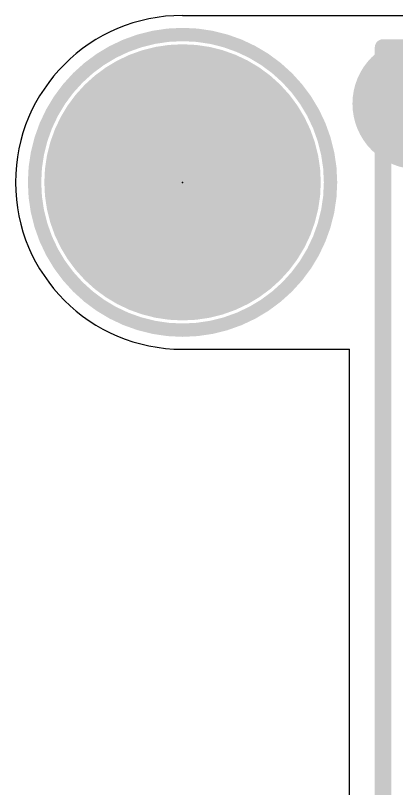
# Model space of a CAD drawing. Extents: x -19.1 to 19.1, y -11.7 to 11.4.
# Drawn here: x -19.05 to -13.26, y -0.34 to 11.43 of the extents above; entities that cross this region are included whole.
import ezdxf

# ---------------------------------------------------------------- set-up
doc = ezdxf.new("R2010")
doc.units = 0
for name, color, linetype in [('1', 12, 'CONTINUOUS'), ('16', 132, 'CONTINUOUS'), ('17', 110, 'CONTINUOUS'), ('20', 53, 'CONTINUOUS'), ('21', 40, 'CONTINUOUS'), ('23', 53, 'CONTINUOUS'), ('29', 253, 'CONTINUOUS')]:
    doc.layers.add(name, color=color, linetype=linetype)

# ---------------------------------------------------------------- blocks, each defined once
blk = doc.blocks.new('PIE')
at = {"const_width": 0.5}
blk.add_lwpolyline([(0, -0.25, 1), (0, 0.25, 1), (0, -0.25)], format="xyb", dxfattribs=at)
blk = doc.blocks.new('ROUNDP')
at = {"const_width": 0.5}
blk.add_lwpolyline([(0, -0.25, 1), (0, 0.25, 1), (0, -0.25)], format="xyb", dxfattribs=at)

msp = doc.modelspace()

# ---------------------------------------------------------------- linework, layer by layer
at = {"layer": '16', "const_width": 0.25}
for points in [[(-13.462, 10.943), (13.538, 10.943)], [(-13.462, -11.557), (-13.462, 10.943)]]:
    msp.add_lwpolyline(points, dxfattribs=at)
at = {"layer": '16', "const_width": 0.125}
for points in [[(-13.462, 11.0055, 1), (-13.462, 10.8805)], [(-13.3995, 10.943, 1), (-13.5245, 10.943)]]:
    msp.add_lwpolyline(points, format="xyb", dxfattribs=at)
at = {"layer": '20'}
for p, q in [((-16.51, 11.43), (16.51, 11.43)), ((-16.51, 6.35), (-13.97, 6.35)), ((-13.97, -6.35), (-13.97, 6.35))]:
    msp.add_line(p, q, dxfattribs=at)
for start, end in [(90, 180), (180, 270)]:
    msp.add_arc((-16.51, 8.89), 2.54, start, end, dxfattribs=at)
at = {"layer": '21', "const_width": 0.2032}
msp.add_lwpolyline([(-16.51, 6.64, 1), (-16.51, 11.14, 1), (-16.51, 6.64)], format="xyb", dxfattribs=at)
at = {"layer": '23'}
msp.add_point((-16.51, 8.89), dxfattribs=at)
at = {"layer": '29'}
for points, const_width in [([(-12.927, 10.837, 0.4142), (-13.677, 10.087)], 0.5), ([(-13.677, 10.087, 0.4142), (-12.927, 9.337)], 0.5), ([(-13.552, 10.087, 1), (-13.802, 10.087)], 0.25), ([(-13.802, 10.087, 1), (-13.552, 10.087)], 0.25)]:
    msp.add_lwpolyline(points, format="xyb", dxfattribs=dict(at, const_width=const_width))

# ---------------------------------------------------------------- block references
at = {"layer": '1'}
msp.add_blockref('PIE', (-12.927, 10.087), dxfattribs=at)
at = {"layer": '17', "xscale": 4, "yscale": 4}
msp.add_blockref('ROUNDP', (-16.51, 8.89), dxfattribs=at)
msp.add_blockref('ROUNDP', (-16.51, 8.89), dxfattribs=at)
at = {"layer": '29'}
for name, p, xscale, yscale in [('ROUNDP', (-16.51, 8.89), 4.2032, 4.2032), ('PIE', (-12.927, 10.087), 1.2032, 1.2032)]:
    msp.add_blockref(name, p, dxfattribs=dict(at, xscale=xscale, yscale=yscale))

doc.saveas('drawing.dxf')
